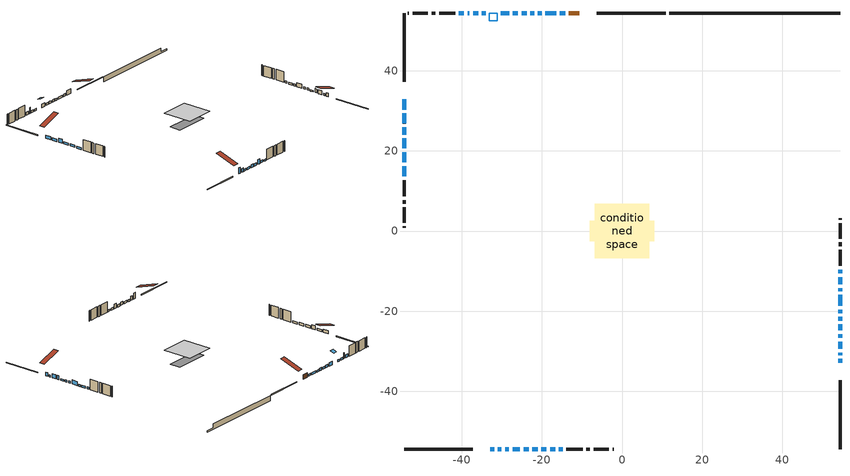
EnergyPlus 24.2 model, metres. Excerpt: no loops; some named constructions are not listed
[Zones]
conditioned space
 floor outside (Floor1 construction): -1.15,-1.15 -1.15,1.15 1.15,1.15 1.15,-1.15 z1.37
 floor adiabatic (AdiabaticFloorConstruction): -6.78,-6.78 -6.78,6.78 6.78,6.78 6.78,-6.78 z3.81
 floor foundation (Slab1 construction): -8.05,-2.59 -8.05,2.59 8.05,2.59 8.05,-2.59 z-0.99
 wall outside (RimJoist1 construction): 10.92,54.43 -6.3,54.43 / -54.43,-54.43 -37.22,-54.43 / -54.43,54.43 -54.43,37.22 / 54.43,-54.43 54.43,-37.22 z1.37:1.67
 wall outside (AdiabaticWallConstruction 1): -10.66,54.43 -13.3,54.43 z1.37:3.4
 wall outside (AdiabaticWallConstruction): 54.43,-32.85 54.43,-31.89 z1.37:2.97; -14.23,54.43 -15.5,54.43 / -22.37,-54.43 -21.09,-54.43 / -54.43,29.38 -54.43,26.84 / -23.78,54.43 -25.06,54.43 / -25.98,54.43 -27.26,54.43 / -54.43,23.16 -54.43,20.61 / -54.43,19.69 -54.43,17.14 z1.37:2.44; -16.43,54.43 -19.17,54.43 / -20.1,54.43 -21.01,54.43 / -29.17,-54.43 -28.25,-54.43 / -27.32,-54.43 -25.49,-54.43 / 54.43,-30.96 54.43,-30.35 / 54.43,-22.37 54.43,-21.45 / 54.43,-20.53 54.43,-19.61 / 54.43,-15.01 54.43,-14.25 / -54.43,16.21 -54.43,13.62 / -34.05,54.43 -34.96,54.43 / -35.89,54.43 -37.19,54.43 / -17.97,-54.43 -16.67,-54.43 / 54.43,-13.32 54.43,-11.49 / 54.43,-10.56 54.43,-9.64 z1.37:2.29; -21.94,54.43 -22.86,54.43 z1.37:2.57; -32.85,-54.43 -31.94,-54.43 / -38.12,54.43 -38.52,54.43 z1.37:4.11; -31.01,-54.43 -30.09,-54.43 / 54.43,-29.42 54.43,-27.59 / 54.43,-26.67 54.43,-25.75 / -54.43,25.91 -54.43,24.08 / 54.43,-18.68 54.43,-15.94 z1.37:3.2; -24.57,-54.43 -23.29,-54.43 / -54.43,32.85 -54.43,30.31 / -39.45,54.43 -40.72,54.43 z1.37:2.79; 54.43,-24.82 54.43,-23.3 z1.37:1.97; -28.18,54.43 -30.22,54.43 z1.37:3; -20.17,-54.43 -18.89,-54.43 z1.37:3.5; -15.74,-54.43 -14.83,-54.43 z1.37:2.13
 wall outside (Wall1 construction): -41.65,54.43 -45.69,54.43 / -13.9,-54.43 -9.86,-54.43 / -54.43,12.69 -54.43,8.66 / 54.43,-8.72 54.43,-4.68 z1.37:6.25
 wall outside (Wall2 construction): -46.62,54.43 -47.51,54.43 / -8.93,-54.43 -8.04,-54.43 / -54.43,7.73 -54.43,6.84 / 54.43,-3.75 54.43,-2.86 z1.37:6.25
 wall outside (Wall3 construction): -48.44,54.43 -52.26,54.43 / -7.11,-54.43 -3.29,-54.43 / -54.43,5.91 -54.43,2.09 / 54.43,-1.93 54.43,1.89 z1.37:6.25
 wall outside (Wall4 construction): -53.19,54.43 -53.5,54.43 / -2.36,-54.43 -2.05,-54.43 / -54.43,1.16 -54.43,0.84 / 54.43,2.82 54.43,3.13 z1.37:6.25
 wall foundation (FoundationWall1 construction): 11.85,54.43,-0.99 11.85,54.43,1.37 50.17,54.43,1.37 50.17,54.43,-0.27 54.43,54.43,-0.27 54.43,54.43,-0.99
 window (WindowConstruction 30): 54.43,-32.85 54.43,-31.89 z1.37:2.97
 window (WindowConstruction 6): -14.23,54.43 -15.5,54.43 z1.37:2.44
 window (WindowConstruction 7): -16.43,54.43 -19.17,54.43 z1.37:2.28
 window (WindowConstruction 8): -20.1,54.43 -21.01,54.43 z1.37:2.28
 window (WindowConstruction 9): -21.94,54.43 -22.86,54.43 z1.37:2.56
 window (WindowConstruction 10): -32.85,-54.43 -31.94,-54.43 z1.37:4.11
 window (WindowConstruction 11): -31.01,-54.43 -30.1,-54.43 z1.37:3.2
 window (WindowConstruction 12): -29.17,-54.43 -28.25,-54.43 z1.37:2.28
 window (WindowConstruction 13): -27.32,-54.43 -25.49,-54.43 z1.37:2.28
 window (WindowConstruction 14): -24.57,-54.43 -23.29,-54.43 z1.37:2.79
 window (WindowConstruction 15): -22.37,-54.43 -21.09,-54.43 z1.37:2.44
 window (WindowConstruction 16): -54.43,32.85 -54.43,30.31 z1.37:2.79
 window (WindowConstruction 17): -54.43,29.38 -54.43,26.84 z1.37:2.44
 window (WindowConstruction 18): 54.43,-30.96 54.43,-30.35 z1.37:2.28
 window (WindowConstruction 19): 54.43,-29.42 54.43,-27.59 z1.37:3.2
 window (WindowConstruction 20): 54.43,-26.67 54.43,-25.75 z1.37:3.2
 window (WindowConstruction): 54.43,-24.82 54.43,-23.3 z1.37:1.97
 window (WindowConstruction 21): 54.43,-22.37 54.43,-21.45 z1.37:2.28
 window (WindowConstruction 22): 54.43,-20.53 54.43,-19.61 z1.37:2.28
 window (WindowConstruction 23): -23.79,54.43 -25.06,54.43 z1.37:2.44
 window (WindowConstruction 24): -25.99,54.43 -27.26,54.43 z1.37:2.44
 window (WindowConstruction 25): -28.19,54.43 -30.22,54.43 z1.37:2.99
 window (WindowConstruction 26): -20.17,-54.43 -18.89,-54.43 z1.37:3.5
 window (WindowConstruction 27): -54.43,25.91 -54.43,24.08 z1.37:3.2
 window (WindowConstruction 28): -54.43,23.15 -54.43,20.61 z1.37:2.44
 window (WindowConstruction 1): 54.43,-18.68 54.43,-15.94 z1.37:3.2
 window (WindowConstruction 29): -54.43,19.68 -54.43,17.14 z1.37:2.44
 window (WindowConstruction 31): 54.43,-15.01 54.43,-14.25 z1.37:2.28
 window (WindowConstruction 32): -54.43,16.21 -54.43,13.62 z1.37:2.28
 window (WindowConstruction 33): -34.05,54.43 -34.96,54.43 z1.37:2.28
 window (WindowConstruction 34): -35.89,54.43 -37.19,54.43 z1.37:2.28
 window (WindowConstruction 35): -17.97,-54.43 -16.67,-54.43 z1.37:2.28
 window (WindowConstruction 2): 54.43,-13.32 54.43,-11.49 z1.37:2.28
 window (WindowConstruction 36): -15.74,-54.43 -14.83,-54.43 z1.37:2.13
 window (WindowConstruction 3): 54.43,-10.56 54.43,-9.65 z1.37:2.28
 window (WindowConstruction 4): -38.12,54.43 -38.52,54.43 z1.37:4.11
 window (WindowConstruction 5): -39.45,54.43 -40.72,54.43 z1.37:2.79
 door (Door): -10.66,54.43 -13.3,54.43 z1.37:3.4
 ceiling adiabatic (AdiabaticFloorConstruction): 6.78,-6.78 6.78,6.78 -6.78,6.78 -6.78,-6.78 z3.81
 roof outside (Roof1 construction): -9.73,54.43,6.25 -9.73,44.93,9.41 -7.22,44.93,9.41 -7.22,54.43,6.25; -33.78,-54.43,6.25 -33.78,-44.93,9.41 -36.29,-44.93,9.41 -36.29,-54.43,6.25; -54.43,33.78,6.25 -44.93,33.78,9.41 -44.93,36.29,9.41 -54.43,36.29,6.25; 54.43,-33.78,6.25 44.93,-33.78,9.41 44.93,-36.29,9.41 54.43,-36.29,6.25
 roof outside (AdiabaticRoofConstruction): -33.12,54.43,6.25 -33.12,52.56,6.87 -31.14,52.56,6.87 -31.14,54.43,6.25
 skylight (SkylightConstruction): -33.12,54.43,6.25 -33.12,52.56,6.87 -31.14,52.56,6.87 -31.14,54.43,6.25
[Schedule:Day:Interval]
mech vent range fan 0 schedule day: No, 18:00, 0, 19:00, 1, 20:00, 0.2, 24:00, 0
mech vent range fan 0 schedule default day; misc plug loads schedule default day; general water use schedule default day; clothes dryer exhaust 0 schedule default day; cooling season schedule day; cooling season schedule day 2; cooling season schedule default day; exterior lighting schedule default day; natural vent schedule default day: No, 24:00, 0
misc plug loads schedule day: No, 06:00, 0.705882, 07:00, 0.745098, 08:00, 0.803922, 15:00, 0.823529, 16:00, 0.862745, 17:00, 0.921569, 18:00, 0.980392, 19:00, 1, 20:00, 0.980392, 21:00, 0.941176, 22:00, 0.862745, 23:00, 0.784314, 24:00, 0.72549
general water use schedule day: No, 01:00, 0.315068, 03:00, 0.287671, 04:00, 0.342466, 05:00, 0.369863, 06:00, 0.520548, 07:00, 0.60274, 08:00, 0.534247, 10:00, 0.506849, 11:00, 0.465753, 14:00, 0.479452, 15:00, 0.534247, 16:00, 0.589041, 17:00, 0.69863, 18:00, 0.876712, 19:00, 0.890411, 20:00, 0.986301, 21:00, 1, 22:00, 0.863014, 23:00, 0.616438, 24:00, 0.465753
clothes dryer exhaust 0 schedule day: No, 01:00, 0.123457, 02:00, 0.0740741, 03:00, 0.0493827, 04:00, 0.0246914, 05:00, 0.0493827, 06:00, 0.0740741, 07:00, 0.197531, 08:00, 0.395062, 09:00, 0.592593, 10:00, 0.839506, 11:00, 0.962963, 12:00, 1, 13:00, 0.91358, 14:00, 0.82716, 15:00, 0.716049, 16:00, 0.753086, 17:00, 0.679012, 18:00, 0.666667, 20:00, 0.62963, 21:00, 0.641975, 22:00, 0.666667, 23:00, 0.54321, 24:00, 0.296296
cooling season schedule day 1: No, 24:00, 1
exterior lighting schedule day: No, 01:00, 0.566667, 03:00, 0.524167, 05:00, 0.495833, 06:00, 0.5525, 07:00, 0.623333, 08:00, 0.580833, 09:00, 0.439167, 10:00, 0.354167, 12:00, 0.34, 13:00, 0.354167, 14:00, 0.396667, 15:00, 0.425, 16:00, 0.495833, 17:00, 0.623333, 18:00, 0.793333, 19:00, 0.906667, 20:00, 0.963333, 21:00, 0.991667, 22:00, 0.920833, 23:00, 0.793333, 24:00, 0.665833
exterior lighting schedule day 1: No, 01:00, 0.528571, 03:00, 0.488929, 05:00, 0.4625, 06:00, 0.515357, 07:00, 0.581429, 08:00, 0.541786, 09:00, 0.409643, 10:00, 0.330357, 12:00, 0.317143, 13:00, 0.330357, 14:00, 0.37, 15:00, 0.396429, 16:00, 0.4625, 17:00, 0.581429, 18:00, 0.74, 19:00, 0.845714, 20:00, 0.898571, 21:00, 0.925, 22:00, 0.858929, 23:00, 0.74, 24:00, 0.621071
exterior lighting schedule day 10: No, 01:00, 0.552381, 03:00, 0.510952, 05:00, 0.483333, 06:00, 0.538571, 07:00, 0.607619, 08:00, 0.56619, 09:00, 0.428095, 10:00, 0.345238, 12:00, 0.331429, 13:00, 0.345238, 14:00, 0.386667, 15:00, 0.414286, 16:00, 0.483333, 17:00, 0.607619, 18:00, 0.773333, 19:00, 0.88381, 20:00, 0.939048, 21:00, 0.966667, 22:00, 0.897619, 23:00, 0.773333, 24:00, 0.649048
exterior lighting schedule day 11: No, 01:00, 0.571429, 03:00, 0.528571, 05:00, 0.5, 06:00, 0.557143, 07:00, 0.628571, 08:00, 0.585714, 09:00, 0.442857, 10:00, 0.357143, 12:00, 0.342857, 13:00, 0.357143, 14:00, 0.4, 15:00, 0.428571, 16:00, 0.5, 17:00, 0.628571, 18:00, 0.8, 19:00, 0.914286, 20:00, 0.971429, 21:00, 1, 22:00, 0.928571, 23:00, 0.8, 24:00, 0.671429
exterior lighting schedule day 2: No, 01:00, 0.485714, 03:00, 0.449286, 05:00, 0.425, 06:00, 0.473571, 07:00, 0.534286, 08:00, 0.497857, 09:00, 0.376429, 10:00, 0.303571, 12:00, 0.291429, 13:00, 0.303571, 14:00, 0.34, 15:00, 0.364286, 16:00, 0.425, 17:00, 0.534286, 18:00, 0.68, 19:00, 0.777143, 20:00, 0.825714, 21:00, 0.85, 22:00, 0.789286, 23:00, 0.68, 24:00, 0.570714
exterior lighting schedule day 3: No, 01:00, 0.442857, 03:00, 0.409643, 05:00, 0.3875, 06:00, 0.431786, 07:00, 0.487143, 08:00, 0.453929, 09:00, 0.343214, 10:00, 0.276786, 12:00, 0.265714, 13:00, 0.276786, 14:00, 0.31, 15:00, 0.332143, 16:00, 0.3875, 17:00, 0.487143, 18:00, 0.62, 19:00, 0.708571, 20:00, 0.752857, 21:00, 0.775, 22:00, 0.719643, 23:00, 0.62, 24:00, 0.520357
exterior lighting schedule day 4: No, 01:00, 0.4, 03:00, 0.37, 05:00, 0.35, 06:00, 0.39, 07:00, 0.44, 08:00, 0.41, 09:00, 0.31, 10:00, 0.25, 12:00, 0.24, 13:00, 0.25, 14:00, 0.28, 15:00, 0.3, 16:00, 0.35, 17:00, 0.44, 18:00, 0.56, 19:00, 0.64, 20:00, 0.68, 21:00, 0.7, 22:00, 0.65, 23:00, 0.56, 24:00, 0.47
exterior lighting schedule day 5: No, 01:00, 0.380952, 03:00, 0.352381, 05:00, 0.333333, 06:00, 0.371429, 07:00, 0.419048, 08:00, 0.390476, 09:00, 0.295238, 10:00, 0.238095, 12:00, 0.228571, 13:00, 0.238095, 14:00, 0.266667, 15:00, 0.285714, 16:00, 0.333333, 17:00, 0.419048, 18:00, 0.533333, 19:00, 0.609524, 20:00, 0.647619, 21:00, 0.666667, 22:00, 0.619048, 23:00, 0.533333, 24:00, 0.447619
exterior lighting schedule day 6: No, 01:00, 0.390476, 03:00, 0.36119, 05:00, 0.341667, 06:00, 0.380714, 07:00, 0.429524, 08:00, 0.400238, 09:00, 0.302619, 10:00, 0.244048, 12:00, 0.234286, 13:00, 0.244048, 14:00, 0.273333, 15:00, 0.292857, 16:00, 0.341667, 17:00, 0.429524, 18:00, 0.546667, 19:00, 0.624762, 20:00, 0.66381, 21:00, 0.683333, 22:00, 0.634524, 23:00, 0.546667, 24:00, 0.45881
exterior lighting schedule day 7: No, 01:00, 0.419048, 03:00, 0.387619, 05:00, 0.366667, 06:00, 0.408571, 07:00, 0.460952, 08:00, 0.429524, 09:00, 0.324762, 10:00, 0.261905, 12:00, 0.251429, 13:00, 0.261905, 14:00, 0.293333, 15:00, 0.314286, 16:00, 0.366667, 17:00, 0.460952, 18:00, 0.586667, 19:00, 0.670476, 20:00, 0.712381, 21:00, 0.733333, 22:00, 0.680952, 23:00, 0.586667, 24:00, 0.492381
exterior lighting schedule day 8: No, 01:00, 0.466667, 03:00, 0.431667, 05:00, 0.408333, 06:00, 0.455, 07:00, 0.513333, 08:00, 0.478333, 09:00, 0.361667, 10:00, 0.291667, 12:00, 0.28, 13:00, 0.291667, 14:00, 0.326667, 15:00, 0.35, 16:00, 0.408333, 17:00, 0.513333, 18:00, 0.653333, 19:00, 0.746667, 20:00, 0.793333, 21:00, 0.816667, 22:00, 0.758333, 23:00, 0.653333, 24:00, 0.548333
exterior lighting schedule day 9: No, 01:00, 0.509524, 03:00, 0.47131, 05:00, 0.445833, 06:00, 0.496786, 07:00, 0.560476, 08:00, 0.522262, 09:00, 0.394881, 10:00, 0.318452, 12:00, 0.305714, 13:00, 0.318452, 14:00, 0.356667, 15:00, 0.382143, 16:00, 0.445833, 17:00, 0.560476, 18:00, 0.713333, 19:00, 0.815238, 20:00, 0.86619, 21:00, 0.891667, 22:00, 0.827976, 23:00, 0.713333, 24:00, 0.59869
[Schedule:Week:Daily]
mech vent range fan 0 schedule Week Rule - Jan1-Dec31: mech vent range fan 0 schedule day, mech vent range fan 0 schedule day, mech vent range fan 0 schedule day, mech vent range fan 0 schedule day, mech vent range fan 0 schedule day, mech vent range fan 0 schedule day, mech vent range fan 0 schedule day, mech vent range fan 0 schedule default day, mech vent range fan 0 schedule default day, mech vent range fan 0 schedule default day, mech vent range fan 0 schedule default day, mech vent range fan 0 schedule default day
misc plug loads schedule Week Rule - Jan1-Dec31: misc plug loads schedule day, misc plug loads schedule day, misc plug loads schedule day, misc plug loads schedule day, misc plug loads schedule day, misc plug loads schedule day, misc plug loads schedule day, misc plug loads schedule default day, misc plug loads schedule default day, misc plug loads schedule default day, misc plug loads schedule default day, misc plug loads schedule default day
general water use schedule Week Rule - Jan1-Dec31: general water use schedule day, general water use schedule day, general water use schedule day, general water use schedule day, general water use schedule day, general water use schedule day, general water use schedule day, general water use schedule default day, general water use schedule default day, general water use schedule default day, general water use schedule default day, general water use schedule default day
clothes dryer exhaust 0 schedule Week Rule - Jan1-Dec31: clothes dryer exhaust 0 schedule day, clothes dryer exhaust 0 schedule day, clothes dryer exhaust 0 schedule day, clothes dryer exhaust 0 schedule day, clothes dryer exhaust 0 schedule day, clothes dryer exhaust 0 schedule day, clothes dryer exhaust 0 schedule day, clothes dryer exhaust 0 schedule default day, clothes dryer exhaust 0 schedule default day, clothes dryer exhaust 0 schedule default day, clothes dryer exhaust 0 schedule default day, clothes dryer exhaust 0 schedule default day
cooling season schedule Week Rule - Jan1-May26: cooling season schedule day, cooling season schedule day, cooling season schedule day, cooling season schedule day, cooling season schedule day, cooling season schedule day, cooling season schedule day, cooling season schedule default day, cooling season schedule default day, cooling season schedule default day, cooling season schedule default day, cooling season schedule default day
cooling season schedule Week Rule - May27-Jun2: cooling season schedule day, cooling season schedule day, cooling season schedule day, cooling season schedule day, cooling season schedule day, cooling season schedule day 1, cooling season schedule day 1, cooling season schedule default day, cooling season schedule default day, cooling season schedule default day, cooling season schedule default day, cooling season schedule default day
cooling season schedule Week Rule - Jun3-Aug25: cooling season schedule day 1, cooling season schedule day 1, cooling season schedule day 1, cooling season schedule day 1, cooling season schedule day 1, cooling season schedule day 1, cooling season schedule day 1, cooling season schedule default day, cooling season schedule default day, cooling season schedule default day, cooling season schedule default day, cooling season schedule default day
cooling season schedule Week Rule - Aug26-Sep1: cooling season schedule day 1, cooling season schedule day 1, cooling season schedule day 1, cooling season schedule day 1, cooling season schedule day 1, cooling season schedule day 1, cooling season schedule day 2, cooling season schedule default day, cooling season schedule default day, cooling season schedule default day, cooling season schedule default day, cooling season schedule default day
cooling season schedule Week Rule - Sep2-Dec31: cooling season schedule day 2, cooling season schedule day 2, cooling season schedule day 2, cooling season schedule day 2, cooling season schedule day 2, cooling season schedule day 2, cooling season schedule day 2, cooling season schedule default day, cooling season schedule default day, cooling season schedule default day, cooling season schedule default day, cooling season schedule default day
exterior lighting schedule Week Rule - Jan1-Jan27: exterior lighting schedule day, exterior lighting schedule day, exterior lighting schedule day, exterior lighting schedule day, exterior lighting schedule day, exterior lighting schedule day, exterior lighting schedule day, exterior lighting schedule default day, exterior lighting schedule default day, exterior lighting schedule default day, exterior lighting schedule default day, exterior lighting schedule default day
exterior lighting schedule Week Rule - Jan28-Feb3: exterior lighting schedule day, exterior lighting schedule day, exterior lighting schedule day, exterior lighting schedule day, exterior lighting schedule day 1, exterior lighting schedule day 1, exterior lighting schedule day 1, exterior lighting schedule default day, exterior lighting schedule default day, exterior lighting schedule default day, exterior lighting schedule default day, exterior lighting schedule default day
exterior lighting schedule Week Rule - Feb4-Feb24: exterior lighting schedule day 1, exterior lighting schedule day 1, exterior lighting schedule day 1, exterior lighting schedule day 1, exterior lighting schedule day 1, exterior lighting schedule day 1, exterior lighting schedule day 1, exterior lighting schedule default day, exterior lighting schedule default day, exterior lighting schedule default day, exterior lighting schedule default day, exterior lighting schedule default day
exterior lighting schedule Week Rule - Feb25-Mar3: exterior lighting schedule day 1, exterior lighting schedule day 1, exterior lighting schedule day 1, exterior lighting schedule day 1, exterior lighting schedule day 2, exterior lighting schedule day 2, exterior lighting schedule day 2, exterior lighting schedule default day, exterior lighting schedule default day, exterior lighting schedule default day, exterior lighting schedule default day, exterior lighting schedule default day
exterior lighting schedule Week Rule - Mar4-Mar31: exterior lighting schedule day 2, exterior lighting schedule day 2, exterior lighting schedule day 2, exterior lighting schedule day 2, exterior lighting schedule day 2, exterior lighting schedule day 2, exterior lighting schedule day 2, exterior lighting schedule default day, exterior lighting schedule default day, exterior lighting schedule default day, exterior lighting schedule default day, exterior lighting schedule default day
exterior lighting schedule Week Rule - Apr1-Apr28: exterior lighting schedule day 3, exterior lighting schedule day 3, exterior lighting schedule day 3, exterior lighting schedule day 3, exterior lighting schedule day 3, exterior lighting schedule day 3, exterior lighting schedule day 3, exterior lighting schedule default day, exterior lighting schedule default day, exterior lighting schedule default day, exterior lighting schedule default day, exterior lighting schedule default day
exterior lighting schedule Week Rule - Apr29-May5: exterior lighting schedule day 3, exterior lighting schedule day 3, exterior lighting schedule day 4, exterior lighting schedule day 4, exterior lighting schedule day 4, exterior lighting schedule day 4, exterior lighting schedule day 4, exterior lighting schedule default day, exterior lighting schedule default day, exterior lighting schedule default day, exterior lighting schedule default day, exterior lighting schedule default day
exterior lighting schedule Week Rule - May6-May26: exterior lighting schedule day 4, exterior lighting schedule day 4, exterior lighting schedule day 4, exterior lighting schedule day 4, exterior lighting schedule day 4, exterior lighting schedule day 4, exterior lighting schedule day 4, exterior lighting schedule default day, exterior lighting schedule default day, exterior lighting schedule default day, exterior lighting schedule default day, exterior lighting schedule default day
exterior lighting schedule Week Rule - May27-Jun2: exterior lighting schedule day 4, exterior lighting schedule day 4, exterior lighting schedule day 4, exterior lighting schedule day 4, exterior lighting schedule day 4, exterior lighting schedule day 5, exterior lighting schedule day 5, exterior lighting schedule default day, exterior lighting schedule default day, exterior lighting schedule default day, exterior lighting schedule default day, exterior lighting schedule default day
exterior lighting schedule Week Rule - Jun3-Jun30: exterior lighting schedule day 5, exterior lighting schedule day 5, exterior lighting schedule day 5, exterior lighting schedule day 5, exterior lighting schedule day 5, exterior lighting schedule day 5, exterior lighting schedule day 5, exterior lighting schedule default day, exterior lighting schedule default day, exterior lighting schedule default day, exterior lighting schedule default day, exterior lighting schedule default day
exterior lighting schedule Week Rule - Jul1-Jul28: exterior lighting schedule day 6, exterior lighting schedule day 6, exterior lighting schedule day 6, exterior lighting schedule day 6, exterior lighting schedule day 6, exterior lighting schedule day 6, exterior lighting schedule day 6, exterior lighting schedule default day, exterior lighting schedule default day, exterior lighting schedule default day, exterior lighting schedule default day, exterior lighting schedule default day
exterior lighting schedule Week Rule - Jul29-Aug4: exterior lighting schedule day 6, exterior lighting schedule day 6, exterior lighting schedule day 6, exterior lighting schedule day 7, exterior lighting schedule day 7, exterior lighting schedule day 7, exterior lighting schedule day 7, exterior lighting schedule default day, exterior lighting schedule default day, exterior lighting schedule default day, exterior lighting schedule default day, exterior lighting schedule default day
exterior lighting schedule Week Rule - Aug5-Aug25: exterior lighting schedule day 7, exterior lighting schedule day 7, exterior lighting schedule day 7, exterior lighting schedule day 7, exterior lighting schedule day 7, exterior lighting schedule day 7, exterior lighting schedule day 7, exterior lighting schedule default day, exterior lighting schedule default day, exterior lighting schedule default day, exterior lighting schedule default day, exterior lighting schedule default day
exterior lighting schedule Week Rule - Aug26-Sep1: exterior lighting schedule day 7, exterior lighting schedule day 7, exterior lighting schedule day 7, exterior lighting schedule day 7, exterior lighting schedule day 7, exterior lighting schedule day 7, exterior lighting schedule day 8, exterior lighting schedule default day, exterior lighting schedule default day, exterior lighting schedule default day, exterior lighting schedule default day, exterior lighting schedule default day
exterior lighting schedule Week Rule - Sep2-Sep29: exterior lighting schedule day 8, exterior lighting schedule day 8, exterior lighting schedule day 8, exterior lighting schedule day 8, exterior lighting schedule day 8, exterior lighting schedule day 8, exterior lighting schedule day 8, exterior lighting schedule default day, exterior lighting schedule default day, exterior lighting schedule default day, exterior lighting schedule default day, exterior lighting schedule default day
exterior lighting schedule Week Rule - Sep30-Oct6: exterior lighting schedule day 8, exterior lighting schedule day 9, exterior lighting schedule day 9, exterior lighting schedule day 9, exterior lighting schedule day 9, exterior lighting schedule day 9, exterior lighting schedule day 9, exterior lighting schedule default day, exterior lighting schedule default day, exterior lighting schedule default day, exterior lighting schedule default day, exterior lighting schedule default day
exterior lighting schedule Week Rule - Oct7-Oct27: exterior lighting schedule day 9, exterior lighting schedule day 9, exterior lighting schedule day 9, exterior lighting schedule day 9, exterior lighting schedule day 9, exterior lighting schedule day 9, exterior lighting schedule day 9, exterior lighting schedule default day, exterior lighting schedule default day, exterior lighting schedule default day, exterior lighting schedule default day, exterior lighting schedule default day
exterior lighting schedule Week Rule - Oct28-Nov3: exterior lighting schedule day 9, exterior lighting schedule day 9, exterior lighting schedule day 9, exterior lighting schedule day 9, exterior lighting schedule day 10, exterior lighting schedule day 10, exterior lighting schedule day 10, exterior lighting schedule default day, exterior lighting schedule default day, exterior lighting schedule default day, exterior lighting schedule default day, exterior lighting schedule default day
exterior lighting schedule Week Rule - Nov4-Nov24: exterior lighting schedule day 10, exterior lighting schedule day 10, exterior lighting schedule day 10, exterior lighting schedule day 10, exterior lighting schedule day 10, exterior lighting schedule day 10, exterior lighting schedule day 10, exterior lighting schedule default day, exterior lighting schedule default day, exterior lighting schedule default day, exterior lighting schedule default day, exterior lighting schedule default day
exterior lighting schedule Week Rule - Nov25-Dec1: exterior lighting schedule day 10, exterior lighting schedule day 10, exterior lighting schedule day 10, exterior lighting schedule day 10, exterior lighting schedule day 10, exterior lighting schedule day 10, exterior lighting schedule day 11, exterior lighting schedule default day, exterior lighting schedule default day, exterior lighting schedule default day, exterior lighting schedule default day, exterior lighting schedule default day
exterior lighting schedule Week Rule - Dec2-Dec31: exterior lighting schedule day 11, exterior lighting schedule day 11, exterior lighting schedule day 11, exterior lighting schedule day 11, exterior lighting schedule day 11, exterior lighting schedule day 11, exterior lighting schedule day 11, exterior lighting schedule default day, exterior lighting schedule default day, exterior lighting schedule default day, exterior lighting schedule default day, exterior lighting schedule default day
natural vent schedule Week Rule - Jan1-Dec31: natural vent schedule default day, natural vent schedule default day, natural vent schedule default day, natural vent schedule default day, natural vent schedule default day, natural vent schedule default day, natural vent schedule default day, natural vent schedule default day, natural vent schedule default day, natural vent schedule default day, natural vent schedule default day, natural vent schedule default day
[Schedule:Year]
clothes dryer exhaust 0 schedule: clothes dryer exhaust 0 schedule Week Rule - Jan1-Dec31, 1, 1, 12, 31
cooling season schedule: cooling season schedule Week Rule - Jan1-May26, 1, 1, 5, 26, cooling season schedule Week Rule - May27-Jun2, 5, 27, 6, 2, cooling season schedule Week Rule - Jun3-Aug25, 6, 3, 8, 25, cooling season schedule Week Rule - Aug26-Sep1, 8, 26, 9, 1, cooling season schedule Week Rule - Sep2-Dec31, 9, 2, 12, 31
natural vent schedule: natural vent schedule Week Rule - Jan1-Dec31, 1, 1, 12, 31
